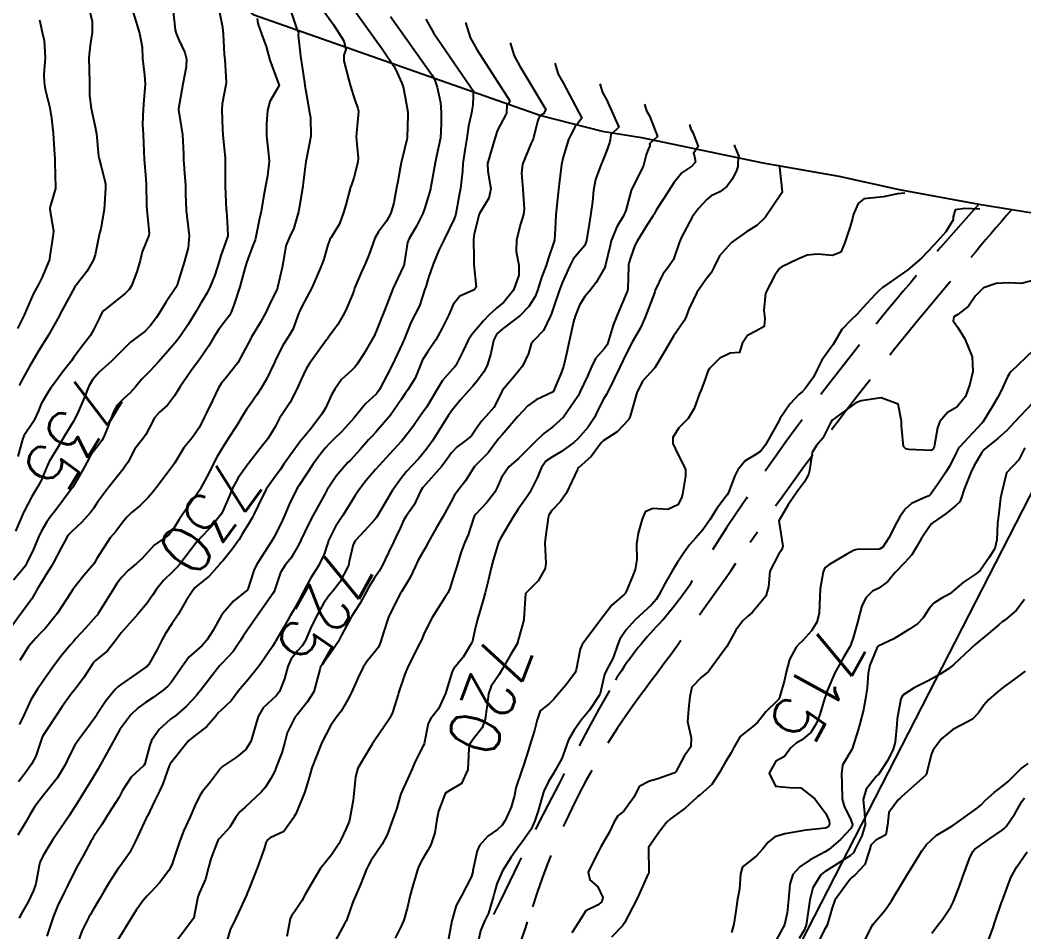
# Model space of a CAD drawing. Header units: metres. Extents: x 298520 to 308411, y 7433745 to 7450750.
# Drawn here: x 302274.9 to 302354.5, y 7441574.6 to 7441646.8 of the extents above; entities that cross this region are included whole.
import ezdxf
from ezdxf.enums import TextEntityAlignment as Align

# ---------------------------------------------------------------- set-up
doc = ezdxf.new("R2010")
doc.units = ezdxf.units.M
doc.header["$LTSCALE"] = 10
doc.linetypes.add('CONTINUO', pattern=[0])
doc.linetypes.add('DASHED', pattern=[0.75, 0.5, -0.25])
for name, color, linetype in [('Area', 45, 'Continuous'), ('Cotas', 45, 'Continuous'), ('Curvas de Nivel 1m', 11, 'Continuous'), ('Curvas de Nivel 5m', 15, 'Continuous'), ('TEXTO', 45, 'Continuous'), ('Vias Secundárias', 230, 'DASHED')]:
    doc.layers.add(name, color=color, linetype=linetype)
doc.styles.add('Style-STANDARD', font='STANDARD.shx')

msp = doc.modelspace()

# ---------------------------------------------------------------- linework, layer by layer
at = {"layer": 'Area'}
msp.add_polyline3d([(302256.624, 7441674.081, 742.906), (302293.402, 7441647.235, 734.242), (302316.198, 7441639.214, 728.607), (302321.054, 7441637.998, 728.824), (302324.173, 7441637.492, 724.913), (302333.798, 7441635.486, 726.854), (302339.82, 7441634.431, 719.164), (302344.587, 7441633.359, 720.024), (302350.908, 7441632.195, 717.283), (302356.121, 7441631.367, 724.842), (302359.067, 7441631.04, 725.002), (302360.7, 7441630.715, 728.984), (302365.007, 7441629.706, 726.164), (302378.056, 7441627.365, 719.235), (302380.196, 7441626.765, 722.285), (302384.142, 7441626.079, 716.584), (302392.025, 7441624.541, 711.744), (302402.299, 7441622.685, 715.064), (302407.646, 7441621.481, 722.085), (302410.479, 7441620.797, 724.694), (302412.819, 7441620.383, 722.902), (302414.275, 7441620.309, 716.302), (302423.885, 7441618.235, 716.823)], dxfattribs=at)
at = {"layer": 'Curvas de Nivel 1m', "flags": 128}
for points, elevation in [([(302297.422, 7441649.711), (302299.732, 7441646.449), (302300.59, 7441645.134), (302300.74, 7441644.464), (302300.582, 7441644.004), (302300.581, 7441643.549), (302300.982, 7441642.023), (302301.111, 7441641.543), (302301.442, 7441640.453), (302301.7, 7441639.8), (302301.749, 7441639.535), (302301.706, 7441639.258), (302301.561, 7441637.538), (302301.705, 7441635.854), (302301.694, 7441635.535), (302301.37, 7441634.29), (302301.178, 7441633.729), (302301.119, 7441633.542), (302300.736, 7441632.152), (302300.561, 7441631.548), (302300.233, 7441630.642), (302299.568, 7441629.557), (302299.465, 7441629.404), (302299.304, 7441628.971), (302299, 7441627.851), (302298.901, 7441627.566), (302298.632, 7441626.925), (302298.04, 7441625.578), (302297.248, 7441624.097), (302297.086, 7441623.75), (302297.027, 7441623.592), (302296.532, 7441622.289), (302296.124, 7441621.601), (302295.762, 7441621.049), (302295.196, 7441619.915), (302295.101, 7441619.704), (302295.063, 7441619.611), (302294.451, 7441618.347), (302294.035, 7441617.621), (302293.694, 7441617.096), (302293.153, 7441616.34), (302292.863, 7441615.927), (302292.691, 7441615.645), (302292.113, 7441614.67), (302291.443, 7441613.657), (302291.311, 7441613.467), (302291.116, 7441613.175), (302290.542, 7441612.225), (302290.256, 7441611.668), (302289.87, 7441610.887), (302289.233, 7441609.678), (302289.174, 7441609.577), (302289.07, 7441609.408), (302287.843, 7441607.698), (302287.522, 7441607.226), (302287.033, 7441606.413), (302286.723, 7441606.017), (302286.309, 7441605.717), (302285.557, 7441605.185), (302285.012, 7441604.611), (302284.601, 7441604.14), (302284.156, 7441603.738), (302283.526, 7441603.214), (302282.987, 7441602.662), (302282.593, 7441602.149), (302282.348, 7441601.766), (302281.818, 7441600.918), (302281.116, 7441599.778), (302281.05, 7441599.681), (302280.951, 7441599.559), (302280.113, 7441598.617), (302279.356, 7441597.796), (302279.151, 7441597.576), (302278.926, 7441597.307), (302278.246, 7441596.477), (302277.74, 7441595.817), (302276.891, 7441594.626), (302276.564, 7441594.156), (302276.327, 7441593.836), (302275.768, 7441592.943), (302275.278, 7441591.846), (302275.147, 7441591.55), (302274.844, 7441590.985)], 731), ([(302290.68, 7441647.668), (302290.963, 7441646.211), (302291.012, 7441645.665), (302291.098, 7441644.052), (302291.147, 7441643.663), (302291.259, 7441641.859), (302291.24, 7441641.662), (302290.944, 7441640.159), (302290.914, 7441639.665), (302290.965, 7441638.109), (302290.998, 7441637.664), (302291.166, 7441635.882), (302291.176, 7441635.662), (302291.173, 7441633.854), (302291.177, 7441633.662), (302291.266, 7441631.728), (302291.272, 7441631.661), (302291.324, 7441630.81), (302291.386, 7441629.731), (302291.377, 7441629.659), (302291.363, 7441629.608), (302291.31, 7441629.464), (302290.822, 7441628.133), (302290.689, 7441627.666), (302290.351, 7441626.59), (302289.989, 7441625.673), (302289.75, 7441625.183), (302289.25, 7441624.358), (302288.853, 7441623.686), (302288.248, 7441622.674), (302287.593, 7441621.704), (302287.208, 7441621.21), (302285.899, 7441619.723), (302285.563, 7441619.353), (302285.185, 7441618.959), (302284.585, 7441618.33), (302284.06, 7441617.741), (302283.645, 7441617.266), (302283.159, 7441616.799), (302282.631, 7441616.277), (302282.33, 7441615.762), (302281.843, 7441614.482), (302281.551, 7441613.774), (302281.405, 7441613.49), (302281.113, 7441613.094), (302280.545, 7441612.341), (302280.234, 7441611.789), (302279.835, 7441611.043), (302279.102, 7441609.8), (302279.09, 7441609.783), (302279.072, 7441609.756), (302277.623, 7441607.821), (302277.372, 7441607.502), (302277.041, 7441607.045), (302276.59, 7441606.274), (302276.391, 7441605.836), (302275.979, 7441604.875), (302275.498, 7441603.845), (302275.317, 7441603.528), (302274.992, 7441603.105), (302274.408, 7441602.43)], 734), ([(302283.887, 7441647.378), (302284.385, 7441645.741), (302284.587, 7441644.644), (302284.636, 7441643.738), (302284.773, 7441642.427), (302284.825, 7441641.736), (302284.74, 7441640.437), (302284.669, 7441639.738), (302284.635, 7441638.517), (302284.67, 7441637.737), (302284.74, 7441636.386), (302284.767, 7441635.736), (302284.887, 7441634.215), (302284.924, 7441633.734), (302284.955, 7441632.117), (302284.971, 7441631.734), (302285.142, 7441629.905), (302285.116, 7441629.732), (302284.601, 7441628.429), (302284.451, 7441627.738), (302284.182, 7441626.833), (302283.747, 7441625.745), (302283.573, 7441625.433), (302283.257, 7441625.124), (302281.567, 7441623.775), (302281.414, 7441623.604), (302281.235, 7441623.266), (302280.748, 7441622.257), (302280.47, 7441621.787), (302279.927, 7441621.072), (302279.196, 7441620.083), (302278.987, 7441619.803), (302278.373, 7441619), (302277.487, 7441617.825), (302277.352, 7441617.646), (302277.166, 7441617.377), (302276.602, 7441616.385), (302276.372, 7441615.838), (302275.99, 7441614.986), (302275.222, 7441613.849), (302275.187, 7441613.784), (302275.118, 7441613.554), (302274.743, 7441612.209)], 736), ([(302304.276, 7441647.079), (302307.573, 7441642.409), (302307.796, 7441642.015), (302307.976, 7441641.462), (302308.239, 7441640.256), (302308.291, 7441639.457), (302308.301, 7441638.575), (302308.239, 7441637.457), (302307.938, 7441636.012), (302307.813, 7441635.464), (302307.478, 7441633.582), (302307.457, 7441633.469), (302307.441, 7441633.389), (302307.358, 7441633.119), (302306.969, 7441631.844), (302306.843, 7441631.475), (302306.345, 7441630.457), (302305.76, 7441629.486), (302305.636, 7441629.158), (302305.367, 7441627.489), (302305.351, 7441627.42), (302305.28, 7441627.248), (302304.464, 7441625.502), (302303.986, 7441624.244), (302303.687, 7441623.513), (302303.556, 7441623.197), (302303.225, 7441622.326), (302302.98, 7441621.759), (302302.855, 7441621.524), (302302.244, 7441620.488), (302301.647, 7441619.535), (302301.445, 7441619.281), (302301.185, 7441619.042), (302300.408, 7441618.314), (302299.855, 7441617.553), (302299.614, 7441617.1), (302299.148, 7441616.096), (302298.846, 7441615.564), (302297.928, 7441614.375), (302297.267, 7441613.588), (302297.203, 7441613.507), (302297.12, 7441613.398), (302296.346, 7441612.356), (302295.836, 7441611.603), (302295.539, 7441611.155), (302295.082, 7441610.557), (302294.416, 7441609.62), (302293.78, 7441608.349), (302293.462, 7441607.634), (302293.318, 7441607.367), (302293.042, 7441606.909), (302292.564, 7441606.11), (302292.286, 7441605.647), (302291.771, 7441604.896), (302291.006, 7441603.988), (302290.848, 7441603.818), (302290.72, 7441603.663), (302289.916, 7441602.744), (302288.978, 7441601.993), (302288.807, 7441601.851), (302288.662, 7441601.685), (302288.095, 7441600.824), (302287.452, 7441599.703), (302286.946, 7441598.976), (302286.455, 7441598.197), (302286.198, 7441597.717), (302285.753, 7441596.889), (302285.101, 7441595.728), (302285.011, 7441595.62), (302284.901, 7441595.533), (302284.183, 7441595.027), (302282.887, 7441594.145), (302282.675, 7441593.972), (302282.471, 7441593.764), (302281.745, 7441592.896), (302281.004, 7441591.778), (302280.949, 7441591.682), (302280.85, 7441591.519), (302280.116, 7441590.511), (302279.57, 7441589.793), (302279.276, 7441589.348), (302278.82, 7441588.491), (302278.488, 7441587.805), (302277.863, 7441586.748), (302277.135, 7441585.825), (302276.779, 7441585.406), (302276.101, 7441584.506), (302275.698, 7441583.841), (302275.366, 7441583.235), (302274.747, 7441582.215)], 729), ([(302280.379, 7441647.791), (302280.639, 7441646.661), (302280.647, 7441645.789), (302280.489, 7441644.794), (302280.369, 7441643.791), (302280.404, 7441642.856), (302280.434, 7441641.79), (302280.42, 7441640.814), (302280.549, 7441639.789), (302280.879, 7441638.318), (302280.976, 7441637.784), (302281.152, 7441636.016), (302281.192, 7441635.782), (302281.376, 7441635.076), (302281.641, 7441634.051), (302281.684, 7441633.775), (302281.697, 7441633.435), (302281.584, 7441631.776), (302281.318, 7441630.26), (302281.218, 7441629.876), (302281.199, 7441629.781), (302280.881, 7441628.2), (302280.745, 7441627.785), (302280.21, 7441626.86), (302279.382, 7441625.799), (302279.328, 7441625.733), (302279.261, 7441625.643), (302278.247, 7441623.815), (302277.904, 7441623.149), (302277.214, 7441621.887), (302277.194, 7441621.85), (302277.183, 7441621.83), (302276.413, 7441620.626), (302275.95, 7441619.842), (302275.681, 7441619.352), (302275.179, 7441618.451), (302274.966, 7441618.061), (302274.86, 7441617.853)], 737), ([(302296.375, 7441647.5), (302296.896, 7441645.98), (302296.942, 7441645.879), (302296.976, 7441645.772), (302296.962, 7441645.595), (302297.148, 7441643.932), (302297.201, 7441643.593), (302297.457, 7441641.829), (302297.488, 7441641.589), (302297.78, 7441639.929), (302297.842, 7441639.584), (302297.94, 7441639.068), (302297.977, 7441637.581), (302297.626, 7441635.827), (302297.575, 7441635.587), (302297.366, 7441633.9), (302297.337, 7441633.616), (302297.337, 7441633.59), (302297.035, 7441631.895), (302296.976, 7441631.594), (302296.611, 7441630.306), (302296.274, 7441629.6), (302295.998, 7441628.908), (302295.775, 7441627.605), (302295.702, 7441627.183), (302295.331, 7441625.609), (302295.317, 7441625.554), (302295.261, 7441625.437), (302294.669, 7441624.195), (302294.402, 7441623.618), (302293.986, 7441622.868), (302293.242, 7441621.63), (302293.233, 7441621.61), (302293.212, 7441621.56), (302292.179, 7441619.645), (302291.18, 7441618.363), (302290.85, 7441617.989), (302290.642, 7441617.665), (302290.181, 7441616.646), (302289.693, 7441615.674), (302289.508, 7441615.307), (302289.132, 7441614.541), (302288.551, 7441613.689), (302287.914, 7441612.895), (302287.188, 7441611.709), (302287.091, 7441611.56), (302286.294, 7441610.505), (302285.716, 7441609.724), (302285.432, 7441609.364), (302285.065, 7441608.958), (302284.45, 7441608.345), (302283.736, 7441607.743), (302283.378, 7441607.417), (302283.042, 7441606.99), (302282.502, 7441606.286), (302282.076, 7441605.764), (302281.006, 7441604.13), (302280.884, 7441603.902), (302280.81, 7441603.782), (302279.986, 7441602.792), (302279.187, 7441601.798), (302279.094, 7441601.676), (302278.97, 7441601.482), (302277.886, 7441599.816), (302276.941, 7441598.622), (302276.556, 7441598.215), (302276.164, 7441597.838), (302275.593, 7441597.173), (302274.906, 7441596.065)], 732), ([(302293.719, 7441646.9), (302293.763, 7441646.506), (302294.091, 7441645.624), (302294.429, 7441644.685), (302294.72, 7441643.618), (302295.453, 7441641.61), (302294.721, 7441640.337), (302294.543, 7441639.619), (302294.461, 7441638.576), (302294.446, 7441637.62), (302294.593, 7441636.416), (302294.662, 7441635.617), (302294.537, 7441634.452), (302294.376, 7441633.62), (302294.225, 7441632.746), (302294.021, 7441631.623), (302293.894, 7441631.057), (302293.62, 7441629.627), (302293.557, 7441629.38), (302293.299, 7441628.722), (302292.992, 7441627.929), (302292.896, 7441627.636), (302292.738, 7441627.098), (302292.332, 7441625.644), (302291.891, 7441624.292), (302291.651, 7441623.654), (302291.509, 7441623.386), (302291.233, 7441623.018), (302290.648, 7441622.24), (302290.281, 7441621.669), (302289.884, 7441620.995), (302289.196, 7441619.987), (302288.974, 7441619.683), (302288.466, 7441618.971), (302287.572, 7441617.704), (302287.421, 7441617.454), (302287.163, 7441617.019), (302286.596, 7441616.271), (302285.986, 7441615.722), (302285.58, 7441615.284), (302285.13, 7441614.419), (302284.902, 7441613.955), (302284.729, 7441613.734), (302284.023, 7441612.827), (302283.457, 7441611.746), (302283.318, 7441611.52), (302283.088, 7441611.222), (302281.929, 7441609.767), (302281.061, 7441608.595), (302280.743, 7441608.096), (302280.517, 7441607.785), (302279.813, 7441607.021), (302279.03, 7441606.283), (302278.793, 7441606.037), (302278.63, 7441605.806), (302278.178, 7441604.976), (302277.585, 7441603.821), (302277.366, 7441603.456), (302276.989, 7441602.883), (302276.591, 7441602.221), (302276.368, 7441601.836), (302275.853, 7441600.952), (302275.065, 7441599.849), (302275.012, 7441599.789), (302274.952, 7441599.725), (302274.178, 7441598.62)], 733), ([(302276.476, 7441646.799), (302276.683, 7441645.832), (302276.821, 7441645.155), (302276.907, 7441643.829), (302276.818, 7441642.474), (302276.826, 7441641.829), (302276.92, 7441641.3), (302277.277, 7441639.822), (302277.421, 7441639.005), (302277.538, 7441637.828), (302277.664, 7441636.104), (302277.674, 7441635.826), (302277.715, 7441634.173), (302277.744, 7441633.824), (302277.731, 7441633.45), (302277.337, 7441632.108), (302277.278, 7441631.887), (302277.275, 7441631.831), (302277.329, 7441631.464), (302277.569, 7441630.08), (302277.559, 7441629.826), (302277.295, 7441628.08), (302277.257, 7441627.867), (302277.249, 7441627.83), (302276.685, 7441626.423), (302276.393, 7441625.839), (302275.978, 7441625.12), (302275.425, 7441623.848), (302275.372, 7441623.718), (302275.237, 7441623.423), (302274.715, 7441622.361)], 738), ([(302307.085, 7441646.845), (302307.694, 7441645.766), (302310.916, 7441641.084), (302310.886, 7441641.013), (302310.84, 7441640.96), (302310.822, 7441640.738), (302310.8, 7441640.066), (302310.694, 7441639.427), (302310.461, 7441638.386), (302310.327, 7441637.431), (302310.184, 7441636.643), (302310.01, 7441635.434), (302309.987, 7441634.823), (302309.818, 7441633.435), (302309.737, 7441633.056), (302309.455, 7441631.439), (302309.435, 7441631.336), (302309.329, 7441631.038), (302308.567, 7441629.451), (302308.14, 7441628.618), (302307.653, 7441627.464), (302307.271, 7441626.324), (302307.069, 7441625.668), (302307.013, 7441625.472), (302306.566, 7441624.16), (302306.224, 7441623.48), (302305.885, 7441622.832), (302305.351, 7441621.489), (302305.31, 7441621.391), (302305.209, 7441621.144), (302304.447, 7441619.501), (302304.009, 7441618.679), (302303.416, 7441617.516), (302303.159, 7441617.176), (302302.304, 7441616.376), (302301.604, 7441615.535), (302301.394, 7441615.284), (302301.138, 7441615.001), (302300.443, 7441614.234), (302299.758, 7441613.554), (302299.435, 7441613.24), (302299.113, 7441612.889), (302298.523, 7441612.147), (302298.115, 7441611.575), (302297.077, 7441609.981), (302296.918, 7441609.748), (302296.825, 7441609.592), (302296.244, 7441608.415), (302295.916, 7441607.601), (302295.652, 7441606.996), (302295.026, 7441605.799), (302294.957, 7441605.678), (302294.917, 7441605.612), (302294.739, 7441605.333), (302293.655, 7441603.63), (302293.45, 7441603.179), (302292.974, 7441601.715), (302292.95, 7441601.664), (302292.928, 7441601.64), (302291.846, 7441600.77), (302290.954, 7441599.748), (302290.916, 7441599.698), (302290.897, 7441599.661), (302290.194, 7441598.414), (302289.718, 7441597.672), (302289.362, 7441597.24), (302288.921, 7441596.868), (302288.29, 7441596.312), (302287.843, 7441595.696), (302286.889, 7441594.308), (302286.602, 7441593.997), (302286.257, 7441593.716), (302285.463, 7441593.135), (302284.868, 7441592.733), (302284.285, 7441592.316), (302283.697, 7441591.747), (302282.841, 7441590.594), (302282.534, 7441590.065), (302282.37, 7441589.765), (302281.822, 7441588.771), (302281.273, 7441587.775), (302281.109, 7441587.476), (302280.801, 7441586.956), (302280.352, 7441586.222), (302280.088, 7441585.787), (302279.589, 7441584.978), (302278.848, 7441583.799), (302278.815, 7441583.746), (302278.762, 7441583.665), (302277.507, 7441581.819), (302277.209, 7441581.35), (302276.724, 7441580.554), (302276.484, 7441580.064), (302276.429, 7441579.833), (302276.163, 7441578.371), (302275.997, 7441577.837), (302275.566, 7441576.955), (302274.928, 7441575.847), (302274.844, 7441575.665)], 728), ([(302310.213, 7441646.6), (302310.585, 7441645.396), (302311.12, 7441644.45), (302313.735, 7441640.398), (302313.644, 7441640.19), (302313.503, 7441640.038), (302313.478, 7441639.399), (302313.47, 7441639.362), (302313.431, 7441639.295), (302312.768, 7441638.051), (302312.541, 7441637.409), (302312.292, 7441636.513), (302311.974, 7441635.414), (302311.985, 7441634.806), (302312.222, 7441633.411), (302312.075, 7441632.69), (302311.334, 7441631.469), (302311.318, 7441631.436), (302311.311, 7441631.42), (302310.898, 7441629.843), (302310.851, 7441629.425), (302310.876, 7441627.837), (302310.882, 7441627.424), (302311.065, 7441625.622), (302310.904, 7441625.424), (302309.779, 7441624.913), (302309.251, 7441624.244), (302308.905, 7441623.445), (302308.354, 7441622.325), (302307.862, 7441621.46), (302307.203, 7441620.472), (302306.81, 7441619.861), (302306.651, 7441619.475), (302306.239, 7441618.417), (302305.655, 7441617.485), (302305.448, 7441617.199), (302305.156, 7441616.76), (302304.279, 7441615.503), (302303.129, 7441614.155), (302302.819, 7441613.83), (302302.538, 7441613.526), (302301.866, 7441612.778), (302301.099, 7441611.94), (302300.904, 7441611.734), (302300.719, 7441611.544), (302299.981, 7441610.654), (302299.246, 7441609.558), (302299.181, 7441609.45), (302299.07, 7441609.245), (302298.156, 7441607.573), (302297.776, 7441606.845), (302297.177, 7441605.588), (302297.02, 7441605.256), (302296.415, 7441604.19), (302295.941, 7441603.601), (302295.575, 7441603.023), (302295.086, 7441601.609), (302295.049, 7441601.532), (302294.971, 7441601.398), (302293.749, 7441599.628), (302292.941, 7441598.481), (302292.601, 7441597.978), (302292.399, 7441597.645), (302291.803, 7441596.768), (302290.905, 7441595.813), (302290.826, 7441595.739), (302290.761, 7441595.661), (302289.945, 7441594.617), (302289.229, 7441593.677), (302289.072, 7441593.486), (302288.877, 7441593.255), (302288.121, 7441592.434), (302287.258, 7441591.704), (302286.85, 7441591.405), (302285.956, 7441590.604), (302285.347, 7441589.725), (302285.202, 7441589.354), (302284.814, 7441587.884), (302284.722, 7441587.731), (302283.718, 7441586.827), (302283.054, 7441585.756), (302282.778, 7441585.227), (302282.197, 7441584.338), (302281.827, 7441583.769), (302281.421, 7441583.108), (302280.746, 7441582.083), (302280.631, 7441581.895), (302280.567, 7441581.782), (302279.93, 7441580.583), (302279.484, 7441579.792), (302279.208, 7441579.295), (302278.698, 7441578.278), (302278.478, 7441577.803), (302277.892, 7441576.594), (302277.562, 7441575.817), (302277.044, 7441574.221)], 727), ([(302313.763, 7441644.98), (302314.081, 7441643.949), (302314.541, 7441643.136), (302316.579, 7441639.706), (302316.395, 7441639.37), (302316.124, 7441639.189), (302316.093, 7441639.141), (302316.045, 7441639.054), (302315.952, 7441638.838), (302315.583, 7441637.368), (302315.537, 7441637.233), (302315.399, 7441636.969), (302314.741, 7441635.38), (302314.661, 7441634.666), (302314.779, 7441633.379), (302314.884, 7441631.832), (302314.826, 7441631.378), (302314.569, 7441630.625), (302314.253, 7441629.386), (302314.244, 7441628.441), (302314.446, 7441627.383), (302314.462, 7441626.57), (302314.029, 7441625.389), (302313.253, 7441624.447), (302312.683, 7441623.972), (302312.06, 7441623.412), (302311.667, 7441622.985), (302311.229, 7441622.474), (302310.739, 7441621.906), (302310.431, 7441621.428), (302310.041, 7441620.595), (302309.46, 7441619.437), (302309.348, 7441619.281), (302309.188, 7441619.125), (302308.395, 7441618.231), (302307.938, 7441617.458), (302307.15, 7441616.161), (302306.86, 7441615.758), (302306.665, 7441615.475), (302306.047, 7441614.568), (302305.197, 7441613.489), (302305.164, 7441613.448), (302305.122, 7441613.405), (302304.197, 7441612.413), (302303.381, 7441611.516), (302303.09, 7441611.193), (302302.312, 7441610.296), (302301.738, 7441609.533), (302301.48, 7441609.124), (302301.062, 7441608.447), (302300.718, 7441607.882), (302300.498, 7441607.546), (302299.919, 7441606.672), (302299.364, 7441605.557), (302299.276, 7441605.302), (302299.012, 7441604.482), (302298.568, 7441603.567), (302297.968, 7441602.596), (302297.411, 7441601.583), (302296.964, 7441600.704), (302296.555, 7441599.996), (302296.33, 7441599.596), (302295.833, 7441598.712), (302295.19, 7441597.607), (302295.095, 7441597.444), (302294.926, 7441597.18), (302294.296, 7441596.235), (302293.877, 7441595.625), (302292.891, 7441594.413), (302292.519, 7441594.011), (302292.244, 7441593.646), (302291.659, 7441592.864), (302290.86, 7441592.137), (302290.614, 7441591.905), (302290.425, 7441591.664), (302289.707, 7441590.809), (302288.838, 7441590.155), (302288.276, 7441589.688), (302286.815, 7441587.873), (302286.754, 7441587.77), (302286.736, 7441587.711), (302286.228, 7441586.279), (302285.966, 7441585.718), (302285.577, 7441584.92), (302285.012, 7441583.728), (302284.927, 7441583.561), (302284.758, 7441583.239), (302284.069, 7441581.74), (302283.63, 7441580.846), (302282.844, 7441579.758), (302282.711, 7441579.58), (302281.996, 7441578.471), (302281.565, 7441577.771), (302281.242, 7441577.217), (302280.67, 7441576.239), (302280.504, 7441575.943), (302280.409, 7441575.783), (302279.807, 7441574.633), (302279.53, 7441573.791)], 726), ([(302320.863, 7441641.74), (302321.077, 7441641.053), (302321.388, 7441640.506), (302322.368, 7441638.297), (302321.796, 7441637.759), (302321.741, 7441637.716), (302321.684, 7441637.297), (302321.638, 7441637.06), (302321.394, 7441636.388), (302321.082, 7441635.607), (302320.952, 7441635.304), (302320.528, 7441634.152), (302320.373, 7441633.31), (302320.284, 7441632.375), (302320.138, 7441631.312), (302320.012, 7441630.628), (302319.825, 7441629.315), (302319.69, 7441628.934), (302319.301, 7441628.495), (302318.764, 7441627.854), (302318.495, 7441627.332), (302317.892, 7441625.963), (302317.636, 7441625.344), (302317.251, 7441624.187), (302317.043, 7441623.554), (302316.972, 7441623.353), (302316.399, 7441622.184), (302315.602, 7441621.366), (302315.43, 7441621.148), (302315.203, 7441620.385), (302314.74, 7441619.377), (302314.051, 7441618.516), (302313.164, 7441617.477), (302313.133, 7441617.431), (302313.116, 7441617.4), (302312.462, 7441616.094), (302311.86, 7441615.413), (302311.508, 7441615.048), (302311.134, 7441614.486), (302310.697, 7441613.854), (302310.183, 7441613.429), (302309.559, 7441612.993), (302309.109, 7441612.518), (302308.667, 7441611.878), (302308.342, 7441611.451), (302307.078, 7441610.022), (302306.819, 7441609.729), (302306.661, 7441609.474), (302306.146, 7441608.395), (302305.532, 7441607.485), (302305.343, 7441607.192), (302305.039, 7441606.535), (302304.706, 7441605.817), (302304.54, 7441605.497), (302304.116, 7441604.605), (302303.604, 7441603.511), (302303.386, 7441603.125), (302302.988, 7441602.552), (302302.577, 7441601.926), (302302.368, 7441601.526), (302301.888, 7441600.606), (302301.189, 7441599.538), (302301.1, 7441599.39), (302300.949, 7441599.105), (302300.405, 7441598.079), (302300.121, 7441597.548), (302299.658, 7441596.817), (302298.906, 7441595.794), (302298.802, 7441595.664), (302298.741, 7441595.562), (302298.673, 7441595.336), (302298.196, 7441593.57), (302297.687, 7441592.761), (302296.855, 7441591.737), (302296.786, 7441591.658), (302296.733, 7441591.591), (302296.098, 7441590.34), (302295.905, 7441589.599), (302295.672, 7441588.754), (302295.231, 7441587.606), (302295.108, 7441587.307), (302294.799, 7441586.704), (302294.378, 7441586.027), (302294.043, 7441585.621), (302292.771, 7441584.452), (302292.342, 7441584.07), (302292.031, 7441583.647), (302291.548, 7441582.855), (302290.737, 7441581.964), (302290.6, 7441581.796), (302290.535, 7441581.662), (302290.043, 7441580.343), (302289.847, 7441579.669), (302289.623, 7441578.752), (302289.142, 7441577.676), (302289.015, 7441577.35), (302288.698, 7441575.68), (302288.689, 7441575.654), (302288.662, 7441575.613), (302287.206, 7441573.702)], 724), ([(302324.413, 7441640.13), (302324.574, 7441639.605), (302324.808, 7441639.192), (302325.428, 7441637.552), (302324.844, 7441637.021), (302324.802, 7441636.983), (302324.823, 7441636.906), (302324.825, 7441636.785), (302324.717, 7441636.603), (302324.55, 7441636.104), (302324.317, 7441635.266), (302323.363, 7441633.28), (302322.921, 7441631.703), (302322.731, 7441631.286), (302322.215, 7441630.4), (302321.777, 7441629.295), (302321.679, 7441628.925), (302321.304, 7441627.3), (302321.3, 7441627.283), (302321.282, 7441627.232), (302320.583, 7441625.993), (302320.056, 7441625.312), (302319.685, 7441624.889), (302319.252, 7441624.2), (302318.91, 7441623.325), (302318.789, 7441622.88), (302318.433, 7441621.332), (302318.218, 7441620.35), (302317.979, 7441619.338), (302317.768, 7441618.758), (302317.163, 7441617.35), (302315.817, 7441616.703), (302315.152, 7441616.239), (302314.365, 7441615.382), (302313.128, 7441613.931), (302312.877, 7441613.651), (302312.689, 7441613.404), (302312.01, 7441612.51), (302311.095, 7441611.578), (302311.011, 7441611.504), (302310.94, 7441611.422), (302310.229, 7441610.281), (302309.573, 7441609.435), (302309.364, 7441609.142), (302309.065, 7441608.599), (302308.432, 7441607.449), (302307.916, 7441606.581), (302307.303, 7441605.466), (302307.018, 7441604.945), (302306.481, 7441604.002), (302306.225, 7441603.478), (302305.826, 7441602.646), (302305.144, 7441601.488), (302305.075, 7441601.386), (302304.97, 7441601.204), (302304.124, 7441599.502), (302303.716, 7441598.283), (302303.5, 7441597.511), (302303.318, 7441597.123), (302302.919, 7441596.595), (302302.428, 7441596.007), (302302.104, 7441595.528), (302301.71, 7441594.716), (302301.2, 7441593.537), (302301.093, 7441593.325), (302300.874, 7441592.927), (302300.359, 7441592.047), (302299.985, 7441591.549), (302299.515, 7441590.885), (302298.833, 7441589.56), (302298.047, 7441587.571), (302297.778, 7441586.596), (302297.467, 7441585.58), (302296.766, 7441583.928), (302296.651, 7441583.705), (302296.595, 7441583.592), (302295.831, 7441582.514), (302294.739, 7441582.004), (302294.516, 7441581.834), (302294.41, 7441581.615), (302294.259, 7441581.148), (302293.715, 7441579.625), (302293.073, 7441578.011), (302292.934, 7441577.636), (302292.866, 7441577.462), (302292.685, 7441577.088), (302292.226, 7441576.088), (302292.012, 7441575.647), (302291.575, 7441574.73), (302291.263, 7441573.654)], 723), ([(302327.963, 7441638.51), (302328.073, 7441638.156), (302328.232, 7441637.877), (302328.652, 7441636.768), (302328.397, 7441636.384), (302328.304, 7441636.239), (302328.376, 7441635.971), (302328.441, 7441635.528), (302328.17, 7441635.218), (302327.377, 7441634.672), (302326.721, 7441633.885), (302326.305, 7441633.241), (302325.941, 7441632.657), (302325.34, 7441631.718), (302325.17, 7441631.418), (302325.077, 7441631.254), (302324.631, 7441630.566), (302323.82, 7441629.272), (302323.651, 7441628.932), (302323.293, 7441627.953), (302323.152, 7441627.414), (302323.134, 7441627.281), (302323.076, 7441625.47), (302323.038, 7441625.282), (302322.506, 7441624.032), (302322.178, 7441623.291), (302321.915, 7441622.611), (302321.534, 7441621.297), (302321.441, 7441621.067), (302321.207, 7441620.745), (302320.53, 7441619.976), (302320.211, 7441619.31), (302319.903, 7441618.592), (302319.288, 7441617.319), (302319.253, 7441617.229), (302319.16, 7441617.015), (302317.993, 7441615.337), (302317.135, 7441614.573), (302316.444, 7441614.042), (302315.728, 7441613.364), (302315.421, 7441613.065), (302315.114, 7441612.749), (302314.421, 7441612.062), (302313.665, 7441611.391), (302313.085, 7441610.559), (302312.723, 7441609.757), (302312.537, 7441609.405), (302311.905, 7441608.567), (302311.046, 7441607.646), (302310.94, 7441607.525), (302310.893, 7441607.422), (302310.434, 7441606.024), (302310.177, 7441605.428), (302309.846, 7441604.6), (302309.509, 7441603.435), (302309.39, 7441603.043), (302308.978, 7441601.756), (302308.888, 7441601.528), (302308.841, 7441601.442), (302308.582, 7441601.059), (302307.576, 7441599.461), (302306.94, 7441598.223), (302306.725, 7441597.682), (302306.633, 7441597.473), (302306.04, 7441596.355), (302305.614, 7441595.483), (302305.417, 7441594.966), (302304.913, 7441593.49), (302304.906, 7441593.467), (302304.881, 7441593.37), (302304.427, 7441591.929), (302304.215, 7441591.5), (302302.993, 7441589.676), (302302.889, 7441589.519), (302302.832, 7441589.43), (302302.102, 7441588.246), (302301.703, 7441587.531), (302301.501, 7441586.835), (302301.386, 7441585.534), (302301.318, 7441584.994), (302301.051, 7441583.537), (302300.994, 7441583.303), (302300.75, 7441582.691), (302300.382, 7441581.9), (302300.189, 7441581.545), (302299.598, 7441580.678), (302298.713, 7441579.56), (302297.556, 7441577.581), (302297.248, 7441577.021), (302296.671, 7441576.146), (302296.434, 7441575.824), (302296.34, 7441575.593), (302296.057, 7441574.188)], 722), ([(302331.513, 7441636.89), (302331.571, 7441636.708), (302331.652, 7441636.563), (302331.873, 7441635.984), (302331.833, 7441635.767), (302331.815, 7441635.493), (302331.805, 7441635.176), (302331.686, 7441634.869), (302331.373, 7441634.216), (302330.94, 7441633.611), (302330.369, 7441633.19), (302329.703, 7441632.851), (302329.354, 7441632.574), (302328.686, 7441631.867), (302328.212, 7441631.217), (302327.316, 7441629.531), (302327.224, 7441629.32), (302327.195, 7441629.231), (302326.705, 7441627.823), (302326.32, 7441627.24), (302325.873, 7441626.648), (302325.264, 7441625.389), (302325.217, 7441625.251), (302325.195, 7441625.184), (302324.462, 7441623.262), (302324.084, 7441622.413), (302323.429, 7441621.277), (302323.209, 7441620.886), (302322.684, 7441619.799), (302322.441, 7441619.288), (302322.04, 7441618.431), (302321.469, 7441617.297), (302321.362, 7441617.097), (302321.157, 7441616.746), (302320.668, 7441615.785), (302320.434, 7441615.307), (302319.923, 7441614.524), (302319.126, 7441613.606), (302318.82, 7441613.325), (302317.842, 7441612.609), (302317.106, 7441612.202), (302316.598, 7441611.857), (302316.259, 7441611.358), (302315.906, 7441610.54), (302315.312, 7441609.368), (302315.223, 7441609.216), (302315.067, 7441608.97), (302314.394, 7441608.039), (302313.966, 7441607.386), (302313.027, 7441605.776), (302312.894, 7441605.532), (302312.842, 7441605.402), (302312.408, 7441604.007), (302312.254, 7441603.407), (302312.022, 7441602.375), (302311.773, 7441601.412), (302311.609, 7441600.771), (302311.201, 7441599.418), (302311.143, 7441599.226), (302310.942, 7441598.352), (302310.769, 7441597.587), (302310.709, 7441597.422), (302310.029, 7441596.316), (302309.311, 7441595.436), (302309.158, 7441595.18), (302308.892, 7441594.324), (302308.627, 7441593.444), (302308.096, 7441592.226), (302307.486, 7441591.464), (302307.253, 7441591.062), (302306.958, 7441589.469), (302306.92, 7441589.381), (302306.831, 7441589.242), (302306.226, 7441588.069), (302305.984, 7441587.478), (302305.632, 7441586.651), (302305.111, 7441585.487), (302305.027, 7441585.241), (302304.772, 7441584.363), (302304.475, 7441583.494), (302304.005, 7441582.24), (302303.611, 7441581.507), (302302.72, 7441580.186), (302302.486, 7441579.751), (302302.389, 7441579.523), (302301.903, 7441578.326), (302301.546, 7441577.531), (302301.302, 7441576.915), (302300.826, 7441575.538), (302300.773, 7441575.427), (302300.66, 7441575.243), (302299.744, 7441573.553)], 721), ([(302345.033, 7441633.08), (302344.464, 7441633.023), (302343.35, 7441632.797), (302341.788, 7441632.616), (302341.345, 7441632.245), (302340.981, 7441631.419), (302340.892, 7441631.064), (302340.695, 7441630.438), (302340.252, 7441629.076), (302339.976, 7441628.407), (302339.299, 7441628.146), (302338.148, 7441628.253), (302337.299, 7441628.169), (302336.563, 7441627.848), (302335.284, 7441627.233), (302335.219, 7441627.195), (302335.139, 7441627.132), (302334.726, 7441626.587), (302333.995, 7441625.149), (302333.869, 7441623.771), (302333.953, 7441623.149), (302333.882, 7441622.501), (302333.228, 7441622.135), (302332.58, 7441621.809), (302332.135, 7441621.171), (302331.935, 7441620.443), (302331.205, 7441620.408), (302330.372, 7441620.017), (302329.571, 7441619.196), (302329.422, 7441618.966), (302329.179, 7441618.273), (302328.889, 7441617.491), (302328.775, 7441617.214), (302328.351, 7441616.018), (302327.874, 7441615.223), (302327.503, 7441614.863), (302327.136, 7441614.49), (302326.644, 7441613.719), (302326.644, 7441613.235), (302327.109, 7441612.289), (302327.655, 7441611.224), (302327.662, 7441610.65), (302327.416, 7441609.227), (302327.344, 7441608.952), (302327.06, 7441608.395), (302326.267, 7441608.026), (302325.056, 7441608.093), (302324.465, 7441607.846), (302324.213, 7441607.262), (302323.908, 7441606.143), (302323.774, 7441605.269), (302323.803, 7441604.06), (302323.66, 7441603.27), (302323.479, 7441602.79), (302322.977, 7441601.565), (302322.887, 7441601.368), (302322.8, 7441601.282), (302321.818, 7441600.438), (302320.953, 7441599.3), (302319.464, 7441597.322), (302319.302, 7441596.95), (302318.996, 7441595.329), (302318.9, 7441595.05), (302318.158, 7441594.07), (302317.51, 7441593.344), (302317.225, 7441592.999), (302316.872, 7441592.644), (302316.15, 7441592.071), (302315.913, 7441591.359), (302315.681, 7441590.525), (302315.333, 7441589.365), (302315.214, 7441588.981), (302314.817, 7441587.739), (302314.68, 7441587.372), (302314.202, 7441585.969), (302314.097, 7441585.38), (302313.838, 7441584.448), (302313.378, 7441583.391), (302313.139, 7441583.012), (302312.752, 7441582.663), (302312.003, 7441582.149), (302311.34, 7441581.414), (302311.153, 7441580.991), (302310.813, 7441579.419), (302310.801, 7441579.33), (302310.708, 7441578.948), (302309.906, 7441577.432), (302309.473, 7441576.646), (302309.141, 7441575.443), (302308.796, 7441573.6)], 719), ([(302350.983, 7441631.81), (302349.783, 7441631.85), (302349.017, 7441631.742), (302348.866, 7441631.209), (302348.861, 7441630.975), (302348.29, 7441630.014), (302347.376, 7441628.989), (302347.347, 7441628.955), (302347.312, 7441628.921), (302346.358, 7441627.939), (302345.283, 7441627.01), (302343.269, 7441625.602), (302342.97, 7441625.339), (302342.693, 7441625.046), (302341.997, 7441624.311), (302341.247, 7441623.476), (302340.814, 7441623.066), (302340.045, 7441622.264), (302339.366, 7441621.088), (302339.211, 7441620.864), (302338.449, 7441619.849), (302338.084, 7441619.101), (302337.789, 7441618.498), (302337.171, 7441617.622), (302336.921, 7441617.358), (302336.636, 7441617.115), (302335.914, 7441616.364), (302335.144, 7441615.196), (302335.106, 7441615.131), (302335.07, 7441615.058), (302333.99, 7441613.147), (302333.62, 7441612.648), (302333.11, 7441612.293), (302332.388, 7441611.883), (302331.802, 7441611.173), (302331.568, 7441610.695), (302331.075, 7441609.375), (302330.965, 7441609.182), (302330.142, 7441608.109), (302329.591, 7441607.202), (302329.035, 7441606.399), (302328.468, 7441605.776), (302327.963, 7441605.221), (302327.57, 7441604.672), (302327.009, 7441603.803), (302326.79, 7441603.447), (302326.663, 7441603.233), (302326.049, 7441602.177), (302325.552, 7441601.244), (302325.33, 7441600.886), (302324.965, 7441600.479), (302323.664, 7441599.269), (302322.945, 7441598.477), (302322.462, 7441597.76), (302322.266, 7441597.287), (302321.924, 7441596.283), (302321.39, 7441595.295), (302321.238, 7441594.958), (302320.884, 7441593.446), (302320.825, 7441593.301), (302320.04, 7441592.138), (302319.4, 7441591.322), (302318.845, 7441590.55), (302318.391, 7441589.78), (302318.219, 7441589.336), (302317.852, 7441588.31), (302317.338, 7441587.345), (302317.133, 7441587.022), (302316.8, 7441586.479), (302316.438, 7441585.704), (302316.325, 7441585.355), (302315.974, 7441584.154), (302315.715, 7441583.36), (302315.414, 7441582.703), (302314.738, 7441581.721), (302314.586, 7441581.521), (302314.471, 7441581.374), (302313.83, 7441580.49), (302313.145, 7441579.394), (302312.703, 7441578.384), (302312.483, 7441577.614), (302312.431, 7441577.403), (302312.038, 7441576.04), (302311.739, 7441575.409), (302311.41, 7441574.657), (302311.137, 7441573.415)], 718), ([(302355.276, 7441626.177), (302354.275, 7441625.907), (302353.273, 7441625.963), (302352.288, 7441625.915), (302351.269, 7441625.571), (302350.649, 7441624.949), (302350.094, 7441624.113), (302349.24, 7441623.468), (302348.922, 7441623.289), (302348.863, 7441622.974), (302349.228, 7441622.433), (302349.797, 7441621.539), (302350.02, 7441620.958), (302350.364, 7441620.112), (302350.419, 7441618.952), (302350.183, 7441617.95), (302349.851, 7441616.96), (302349.154, 7441616.115), (302348.43, 7441615.697), (302347.815, 7441614.983), (302347.633, 7441614.49), (302347.363, 7441612.988), (302347.296, 7441612.813), (302347.118, 7441612.688), (302345.356, 7441612.771), (302345.12, 7441612.816), (302344.927, 7441613.013), (302344.765, 7441614.641), (302344.774, 7441615.016), (302344.503, 7441616.366), (302343.161, 7441616.865), (302341.576, 7441616.639), (302341.157, 7441616.455), (302339.285, 7441615.088), (302339.141, 7441614.875), (302338.543, 7441613.681), (302338.036, 7441613.101), (302337.688, 7441612.531), (302337.48, 7441611.106), (302337.402, 7441610.795), (302337.084, 7441610.203), (302336.607, 7441609.586), (302336.285, 7441609.118), (302335.794, 7441608.39), (302335.043, 7441607.13), (302335.365, 7441605.127), (302335.293, 7441604.854), (302335.016, 7441604.467), (302334.349, 7441603.14), (302334.222, 7441601.903), (302334.032, 7441601.144), (302332.96, 7441599.88), (302332.575, 7441599.545), (302332.175, 7441599.168), (302331.643, 7441598.472), (302330.923, 7441597.18), (302329.467, 7441595.202), (302328.898, 7441594.72), (302328.163, 7441593.945), (302327.996, 7441593.219), (302327.892, 7441592.195), (302327.809, 7441591.22), (302328.112, 7441589.945), (302328.07, 7441589.218), (302327.565, 7441588.483), (302326.881, 7441587.229), (302326.85, 7441587.192), (302326.812, 7441587.167), (302325.396, 7441586.652), (302324.802, 7441586.492), (302323.975, 7441586.083), (302323.58, 7441585.268), (302322.771, 7441584.115), (302322.301, 7441583.751), (302322.005, 7441583.288), (302321.603, 7441582.439), (302320.958, 7441581.298), (302320.88, 7441581.15), (302320.729, 7441580.88), (302319.957, 7441579.311), (302320.072, 7441578.675), (302320.701, 7441578.126), (302321.107, 7441577.296), (302321.027, 7441576.957), (302320.684, 7441576.685), (302319.752, 7441576.239), (302319.184, 7441575.322), (302318.655, 7441574.49)], 717), ([(302355.21, 7441620.61), (302353.435, 7441618.916), (302353.323, 7441618.786), (302353.187, 7441618.531), (302352.669, 7441617.426), (302352.415, 7441616.927), (302351.948, 7441616.139), (302351.214, 7441614.939), (302351.18, 7441614.902), (302351.142, 7441614.866), (302349.366, 7441612.966), (302349.266, 7441612.823), (302349.116, 7441612.499), (302348.593, 7441611.483), (302348.28, 7441610.978), (302347.809, 7441610.259), (302347.075, 7441609.198), (302346.966, 7441609.1), (302346.666, 7441608.994), (302345.573, 7441608.498), (302345.058, 7441608.041), (302344.631, 7441607.435), (302344.417, 7441607.019), (302343.784, 7441605.783), (302343.287, 7441605.036), (302343.021, 7441604.871), (302341.236, 7441604.843), (302341.02, 7441604.803), (302340.437, 7441604.489), (302339.008, 7441603.634), (302338.704, 7441603.395), (302338.562, 7441603.094), (302338.333, 7441601.746), (302338.31, 7441601.097), (302338.261, 7441599.796), (302338.061, 7441599.099), (302337.634, 7441598.412), (302336.93, 7441597.615), (302336.669, 7441597.37), (302336.435, 7441597.115), (302335.903, 7441596.13), (302335.643, 7441595.123), (302335.512, 7441594.508), (302335.1, 7441593.128), (302335.028, 7441592.981), (302334.878, 7441592.807), (302334.026, 7441591.983), (302333.364, 7441591.152), (302332.849, 7441590.738), (302331.981, 7441590.029), (302331.479, 7441589.174), (302331.27, 7441588.734), (302330.821, 7441588.029), (302330.343, 7441587.187), (302329.747, 7441586.247), (302328.786, 7441585.404), (302328.674, 7441585.322), (302328.559, 7441585.212), (302327.625, 7441584.371), (302326.768, 7441583.729), (302326.468, 7441583.531), (302326.156, 7441583.236), (302325.555, 7441582.438), (302324.733, 7441581.25), (302324.753, 7441579.25), (302324.741, 7441579.221), (302324.712, 7441579.173), (302323.842, 7441577.263), (302323.463, 7441576.486), (302322.813, 7441575.278), (302322.66, 7441575.037), (302321.803, 7441574.137)], 716), ([(302354.536, 7441612.899), (302354.061, 7441611.954), (302353.093, 7441610.92), (302352.703, 7441609.297), (302352.626, 7441608.924), (302352.459, 7441607.518), (302352.39, 7441606.927), (302352.333, 7441605.624), (302352.174, 7441604.928), (302351.734, 7441604.214), (302351.005, 7441603.196), (302350.716, 7441602.944), (302349.684, 7441602.269), (302348.983, 7441601.66), (302348.6, 7441601.353), (302347.913, 7441600.981), (302347.342, 7441600.614), (302346.965, 7441600.18), (302346.501, 7441599.451), (302346.064, 7441598.999), (302345.402, 7441598.549), (302344.942, 7441598.249), (302344.175, 7441597.78), (302342.925, 7441597.192), (302342.849, 7441597.115), (302342.813, 7441597.041), (302342.267, 7441595.689), (302342.124, 7441595.048), (302342.047, 7441593.893), (302341.935, 7441593.049), (302341.758, 7441592.162), (302341.478, 7441591.054), (302341.328, 7441590.575), (302340.862, 7441589.06), (302340.852, 7441589.041), (302340.832, 7441589.014), (302340.105, 7441587.779), (302340.007, 7441587.072), (302340.043, 7441586.319), (302340.082, 7441585.071), (302340.219, 7441584.51), (302340.767, 7441583.446), (302340.896, 7441583.059), (302340.875, 7441582.945), (302340.758, 7441582.765), (302339.944, 7441581.873), (302339.013, 7441581.086), (302338.731, 7441580.914), (302337.548, 7441580.279), (302336.719, 7441579.729), (302336.161, 7441579.118), (302335.934, 7441578.35), (302335.81, 7441577.123), (302335.715, 7441576.087), (302335.504, 7441575.127), (302334.647, 7441573.574)], 714), ([(302354.525, 7441600.904), (302353.861, 7441600.014), (302352.956, 7441599.266), (302352.755, 7441599.122), (302352.512, 7441598.924), (302351.667, 7441598.208), (302350.933, 7441597.588), (302350.582, 7441597.291), (302350.208, 7441596.951), (302348.911, 7441595.732), (302348.493, 7441595.388), (302347.844, 7441594.981), (302347.243, 7441594.643), (302346.898, 7441594.461), (302345.767, 7441593.882), (302344.886, 7441593.319), (302344.723, 7441593.022), (302344.444, 7441591.439), (302344.402, 7441591.025), (302344.265, 7441589.6), (302344.116, 7441589.027), (302343.684, 7441588.168), (302342.939, 7441587.039), (302342.874, 7441586.967), (302342.802, 7441586.904), (302341.963, 7441585.877), (302341.746, 7441585.05), (302341.846, 7441583.975), (302341.897, 7441583.049), (302341.625, 7441582.176), (302341.083, 7441581.056), (302340.963, 7441580.826), (302340.728, 7441580.612), (302339.434, 7441579.794), (302338.715, 7441579.338), (302338.564, 7441579.242), (302338.384, 7441579.093), (302337.751, 7441578.051), (302337.51, 7441577.102), (302337.414, 7441576.37), (302337.215, 7441575.104), (302337.064, 7441574.701), (302336.652, 7441574.039)], 713), ([(302354.587, 7441595.222), (302354.164, 7441594.907), (302353.441, 7441594.371), (302352.893, 7441593.978), (302352.303, 7441593.512), (302351.661, 7441592.932), (302351.297, 7441592.515), (302350.867, 7441591.902), (302350.394, 7441591.413), (302349.56, 7441590.959), (302348.849, 7441590.595), (302347.955, 7441589.866), (302347.289, 7441588.985), (302347.147, 7441588.668), (302346.808, 7441587.322), (302346.747, 7441587.047), (302346.713, 7441586.991), (302344.785, 7441585.26), (302344.659, 7441585.147), (302344.517, 7441585.023), (302343.773, 7441584.03), (302343.659, 7441583.031), (302343.538, 7441582.245), (302342.745, 7441581.82), (302342.357, 7441581.425), (302342.226, 7441581.045), (302341.858, 7441579.912), (302341.079, 7441579.056), (302340.867, 7441578.903), (302340.71, 7441578.753), (302339.5, 7441577.078), (302339.286, 7441576.479), (302338.874, 7441575.087), (302338.659, 7441574.689), (302338.112, 7441573.632)], 712), ([(302341.84, 7441573.859), (302342.454, 7441575.042), (302342.533, 7441575.174), (302342.667, 7441575.331), (302343.466, 7441576.247), (302343.995, 7441577.027), (302344.255, 7441577.467), (302344.705, 7441578.219), (302345.178, 7441579.013), (302345.845, 7441580.124), (302346.381, 7441580.995), (302346.533, 7441581.196), (302346.74, 7441581.448), (302347.525, 7441582.209), (302348.762, 7441582.939), (302348.78, 7441582.952), (302348.808, 7441582.969), (302350.777, 7441584.37), (302351.087, 7441584.629), (302351.381, 7441584.934), (302352.108, 7441585.608), (302352.795, 7441586.127), (302353.231, 7441586.483), (302353.647, 7441586.912), (302354.226, 7441587.492), (302354.818, 7441587.903)], 712), ([(302347.186, 7441574.456), (302347.582, 7441574.981), (302348.048, 7441575.6), (302348.679, 7441576.544), (302348.893, 7441576.967), (302349.385, 7441578.278), (302349.633, 7441578.956), (302350.17, 7441580.391), (302350.427, 7441580.945), (302350.574, 7441581.104), (302350.737, 7441581.222), (302351.754, 7441581.924), (302352.759, 7441582.634), (302352.918, 7441582.761), (302353.063, 7441582.917), (302353.758, 7441583.925), (302354.3, 7441584.905), (302354.516, 7441585.173)], 713), ([(302351.676, 7441573.906), (302352.027, 7441574.926), (302352.189, 7441575.404), (302352.682, 7441576.805), (302352.712, 7441576.891), (302352.722, 7441576.92), (302353.245, 7441578.374), (302353.459, 7441578.913), (302353.906, 7441579.723), (302354.733, 7441580.9)], 714)]:
    msp.add_lwpolyline(points, dxfattribs=dict(at, elevation=elevation))
at = {"layer": 'Curvas de Nivel 5m', "flags": 128}
for points, elevation in [([(302300.852, 7441648.394), (302303.662, 7441644.424), (302304.553, 7441643.139), (302304.682, 7441642.894), (302305.173, 7441641.777), (302305.272, 7441641.492), (302305.445, 7441640.68), (302305.649, 7441639.488), (302305.665, 7441639.252), (302305.595, 7441637.488), (302305.571, 7441637.318), (302305.394, 7441636.552), (302305.18, 7441635.697), (302305.132, 7441635.493), (302304.854, 7441634.009), (302304.758, 7441633.496), (302304.532, 7441632.312), (302304.31, 7441631.5), (302303.967, 7441630.863), (302303.318, 7441630.016), (302303.045, 7441629.514), (302302.585, 7441628.236), (302302.287, 7441627.53), (302301.972, 7441626.838), (302301.439, 7441625.538), (302301.39, 7441625.41), (302301.258, 7441625.056), (302300.806, 7441623.985), (302300.6, 7441623.546), (302300.104, 7441622.677), (302299.298, 7441621.559), (302299.257, 7441621.515), (302299.212, 7441621.453), (302297.85, 7441619.58), (302297.6, 7441619.171), (302297.173, 7441618.261), (302296.971, 7441617.787), (302296.882, 7441617.593), (302296.295, 7441616.46), (302295.724, 7441615.604), (302295.496, 7441615.25), (302295.132, 7441614.556), (302294.553, 7441613.619), (302293.919, 7441612.82), (302293.095, 7441611.766), (302293.041, 7441611.694), (302293.003, 7441611.641), (302292.201, 7441610.529), (302291.741, 7441609.653), (302291.544, 7441609.179), (302291.057, 7441608.027), (302290.94, 7441607.775), (302290.872, 7441607.662), (302290.067, 7441606.64), (302289.128, 7441605.679), (302289.078, 7441605.624), (302289.022, 7441605.561), (302287.59, 7441603.701), (302287.314, 7441603.39), (302286.994, 7441603.092), (302286.299, 7441602.401), (302285.749, 7441601.722), (302285.44, 7441601.253), (302284.961, 7441600.579), (302284.255, 7441599.74), (302282.938, 7441598.252), (302282.725, 7441597.972), (302282.585, 7441597.763), (302281.861, 7441596.829), (302280.907, 7441596.05), (302280.763, 7441595.924), (302280.656, 7441595.782), (302279.973, 7441594.709), (302279.286, 7441593.796), (302279.104, 7441593.573), (302278.875, 7441593.272), (302278.261, 7441592.41), (302277.851, 7441591.815), (302276.837, 7441590.259), (302276.681, 7441589.985), (302276.618, 7441589.832), (302276.162, 7441588.494), (302275.822, 7441587.84), (302275.396, 7441587.252), (302274.792, 7441586.463)], 730), ([(302287.018, 7441647.715), (302287.22, 7441645.999), (302287.29, 7441645.712), (302287.498, 7441645.226), (302287.99, 7441644.205), (302288.125, 7441643.7), (302288.085, 7441643.09), (302287.82, 7441641.704), (302287.468, 7441639.744), (302287.467, 7441639.709), (302287.473, 7441639.669), (302287.809, 7441637.704), (302287.867, 7441636.182), (302287.869, 7441635.703), (302287.973, 7441634.305), (302288.023, 7441633.7), (302288.034, 7441633.018), (302288.087, 7441631.699), (302288.225, 7441630.6), (302288.321, 7441629.695), (302288.24, 7441628.755), (302287.957, 7441627.7), (302287.362, 7441625.807), (302287.319, 7441625.709), (302287.262, 7441625.608), (302286.493, 7441624.475), (302286.066, 7441623.722), (302285.738, 7441623.222), (302285.225, 7441622.561), (302284.822, 7441622.131), (302284.305, 7441621.739), (302283.687, 7441621.266), (302283.203, 7441620.794), (302282.173, 7441619.765), (302281.184, 7441618.89), (302280.662, 7441618.301), (302280.374, 7441617.788), (302280.022, 7441616.929), (302279.552, 7441615.796), (302279.427, 7441615.51), (302279.135, 7441614.963), (302278.428, 7441613.81), (302277.933, 7441612.995), (302277.241, 7441611.828), (302277.09, 7441611.524), (302276.588, 7441610.325), (302276.328, 7441609.837), (302275.852, 7441609.055), (302275.226, 7441607.848), (302275.172, 7441607.727), (302275.047, 7441607.423), (302274.571, 7441606.313)], 735), ([(302317.313, 7441643.36), (302317.579, 7441642.501), (302317.962, 7441641.822), (302319.451, 7441639.007), (302319.101, 7441638.563), (302318.952, 7441638.447), (302318.845, 7441638.187), (302318.594, 7441637.738), (302318.397, 7441637.335), (302317.965, 7441635.918), (302317.839, 7441635.343), (302317.616, 7441633.597), (302317.591, 7441633.347), (302317.572, 7441633.134), (302317.388, 7441631.349), (302317.322, 7441630.258), (302317.287, 7441629.376), (302317.286, 7441629.35), (302316.778, 7441627.868), (302316.612, 7441627.357), (302316.248, 7441626.385), (302315.923, 7441625.363), (302315.744, 7441624.879), (302315.25, 7441624.104), (302314.547, 7441623.38), (302313.228, 7441622.381), (302312.701, 7441621.924), (302312.431, 7441621.408), (302312.232, 7441620.38), (302311.944, 7441619.412), (302311.677, 7441618.924), (302311.175, 7441618.237), (302310.799, 7441617.793), (302310.47, 7441617.427), (302309.857, 7441616.732), (302309.147, 7441615.855), (302308.859, 7441615.444), (302308.404, 7441614.72), (302307.599, 7441613.463), (302307.408, 7441613.176), (302307.113, 7441612.779), (302306.514, 7441612.064), (302305.969, 7441611.481), (302305.555, 7441611.019), (302305.082, 7441610.431), (302304.415, 7441609.5), (302303.506, 7441607.962), (302303.259, 7441607.517), (302303.18, 7441607.389), (302303.048, 7441607.219), (302302.225, 7441606.338), (302301.472, 7441605.536), (302301.309, 7441605.248), (302301.006, 7441603.895), (302300.948, 7441603.596), (302300.934, 7441603.541), (302300.268, 7441602.262), (302299.707, 7441601.553), (302299.359, 7441601.166), (302298.963, 7441600.584), (302298.415, 7441599.568), (302297.95, 7441598.582), (302297.505, 7441597.581), (302297.281, 7441597.231), (302296.922, 7441596.83), (302296.37, 7441596.137), (302296.14, 7441595.598), (302295.892, 7441594.601), (302295.476, 7441593.604), (302295.218, 7441593.267), (302294.873, 7441592.957), (302294.183, 7441592.3), (302293.801, 7441591.626), (302293.382, 7441590.175), (302293.215, 7441589.634), (302292.827, 7441589.013), (302292.076, 7441588.392), (302290.964, 7441587.658), (302290.877, 7441587.594), (302290.811, 7441587.519), (302290.022, 7441586.441), (302289.377, 7441585.674), (302289.132, 7441585.323), (302288.772, 7441584.542), (302288.396, 7441583.685), (302287.883, 7441582.555), (302287.571, 7441581.697), (302286.972, 7441579.963), (302286.871, 7441579.708), (302286.71, 7441579.416), (302285.975, 7441578.443), (302285.292, 7441577.724), (302284.993, 7441577.422), (302284.683, 7441577.064), (302284.121, 7441576.288), (302283.775, 7441575.743), (302282.644, 7441573.871)], 725), ([(302335.063, 7441635.28), (302335.068, 7441635.26), (302335.092, 7441635.201), (302335.095, 7441635.182), (302335.099, 7441635.134), (302335.314, 7441633.17), (302335.311, 7441633.131), (302335.246, 7441633.025), (302333.979, 7441631.15), (302333.327, 7441630.553), (302332.489, 7441630.001), (302331.313, 7441629.18), (302330.364, 7441628.122), (302329.912, 7441627.194), (302329.701, 7441626.774), (302329.273, 7441626.245), (302328.561, 7441625.211), (302327.927, 7441623.897), (302327.671, 7441623.224), (302327.529, 7441622.935), (302327.232, 7441622.503), (302326.718, 7441621.738), (302326.409, 7441621.238), (302325.96, 7441620.488), (302325.227, 7441619.25), (302325.214, 7441619.229), (302325.192, 7441619.215), (302324.256, 7441618.184), (302323.797, 7441617.27), (302323.282, 7441615.415), (302323.239, 7441615.279), (302323.141, 7441615.11), (302322.239, 7441614.182), (302321.125, 7441613.46), (302321.042, 7441613.382), (302320.987, 7441613.301), (302320.188, 7441612.227), (302319.168, 7441611.319), (302319.128, 7441611.284), (302319.092, 7441611.182), (302318.214, 7441609.333), (302317.759, 7441608.643), (302317.051, 7441607.912), (302316.834, 7441607.564), (302316.772, 7441607.353), (302316.563, 7441605.819), (302316.515, 7441605.355), (302316.581, 7441603.781), (302316.537, 7441603.355), (302315.972, 7441602.376), (302314.973, 7441601.37), (302314.855, 7441599.371), (302314.85, 7441599.27), (302314.319, 7441597.379), (302313.796, 7441596.511), (302313.167, 7441595.396), (302312.899, 7441594.964), (302312.26, 7441594.036), (302312.048, 7441593.408), (302311.922, 7441592.355), (302311.786, 7441591.411), (302311.538, 7441590.722), (302310.837, 7441589.835), (302310.576, 7441589.424), (302310.488, 7441589.084), (302310.395, 7441587.426), (302309.905, 7441586.325), (302308.786, 7441585.651), (302308.661, 7441585.575), (302308.573, 7441585.452), (302308.09, 7441584.136), (302307.959, 7441583.458), (302307.788, 7441582.419), (302307.464, 7441581.463), (302307.206, 7441580.988), (302306.72, 7441580.133), (302306.502, 7441579.685), (302306.431, 7441579.473), (302306.03, 7441578.146), (302305.836, 7441577.479), (302305.632, 7441576.527), (302305.324, 7441575.483), (302305.12, 7441575.023), (302304.649, 7441574.076)], 720), ([(302355.159, 7441616.454), (302353.705, 7441614.912), (302353.137, 7441614.295), (302352.413, 7441613.644), (302351.518, 7441612.936), (302351.309, 7441612.749), (302351.116, 7441612.486), (302350.541, 7441611.509), (302350.276, 7441610.952), (302349.742, 7441609.623), (302349.537, 7441608.963), (302349.394, 7441608.639), (302349.063, 7441608.303), (302348.324, 7441607.707), (302347.296, 7441606.987), (302347.152, 7441606.879), (302347.04, 7441606.746), (302346.327, 7441605.699), (302345.949, 7441605.001), (302345.601, 7441604.421), (302345.011, 7441603.795), (302344.285, 7441603.021), (302343.7, 7441602.321), (302342.984, 7441601.79), (302342.486, 7441601.539), (302341.963, 7441601.05), (302341.635, 7441600.385), (302341.292, 7441599.057), (302341.215, 7441598.792), (302340.935, 7441597.86), (302340.734, 7441597.255), (302340.637, 7441597.064), (302340.202, 7441596.356), (302339.495, 7441595.081), (302338.889, 7441593.657), (302338.745, 7441593.231), (302338.703, 7441593.092), (302338.267, 7441591.691), (302338.041, 7441591.098), (302337.584, 7441590.364), (302336.839, 7441589.759), (302336.435, 7441589.516), (302335.975, 7441589.119), (302335.5, 7441588.45), (302334.822, 7441588.084), (302334.279, 7441587.138), (302334.797, 7441586.1), (302335.909, 7441586.006), (302336.796, 7441585.981), (302337.9, 7441585.099), (302338.771, 7441583.947), (302339.034, 7441583.354), (302339.075, 7441583.085), (302338.966, 7441582.88), (302338.758, 7441582.782), (302337.226, 7441582.635), (302336.754, 7441582.548), (302335.542, 7441582.331), (302334.747, 7441582.081), (302334.221, 7441581.665), (302333.794, 7441581.149), (302333.29, 7441580.592), (302332.723, 7441580.149), (302332.166, 7441579.718), (302332.012, 7441579.167), (302331.932, 7441577.936), (302331.783, 7441577.169), (302331.639, 7441576.21), (302331.487, 7441575.172), (302331.316, 7441574.514)], 715)]:
    msp.add_lwpolyline(points, dxfattribs=dict(at, elevation=elevation))
at = {"layer": 'TEXTO', "linetype": 'CONTINUO'}
msp.add_polyline3d([(302279.842, 7441462.65, 0), (302367.706, 7441633.918, 0)], dxfattribs=at)
at = {"layer": 'Vias Secundárias', "elevation": 748.077}
for points in [[(302299.904, 7441539.15), (302301.074, 7441543.626, -0.001214), (302303.356, 7441552.269, -0.039837), (302309.361, 7441569.233, -0.022578), (302321.634, 7441593.695, -0.059904), (302325.121, 7441598.481, 0.046501), (302328.669, 7441603.084, -0.027192), (302341.453, 7441621.068, -0.015993), (302350.908, 7441632.195, -0.443262)], [(302305.539, 7441538.977), (302305.007, 7441542.28, -0.108009), (302305.4, 7441549.342, -0.038518), (302310.612, 7441563.721, 0.029328), (302315.527, 7441576.543, -0.084166), (302324.327, 7441593.638, 0.009903), (302332.788, 7441605.402, -0.023018), (302347.008, 7441624.116, -0.004057), (302353.515, 7441631.781, -0.457891)]]:
    msp.add_lwpolyline(points, format="xyb", dxfattribs=at)

# ---------------------------------------------------------------- texts
at = {"layer": 'Cotas', "style": 'Style-STANDARD'}
for s, rotation, p in [('735', 238.73275, (302279.08, 7441614.013, 735)), ('730', 233.6914, (302289.955, 7441607.389, 730)), ('725', 240.9158, (302299.042, 7441600.146, 725)), ('715', 241.05425, (302338.096, 7441594.037, 715)), ('720', 248.92601, (302312.129, 7441593.227, 720))]:
    msp.add_text(s, height=4, rotation=rotation, dxfattribs=at).set_placement(p, align=Align.MIDDLE_CENTER)

doc.saveas('drawing.dxf')
